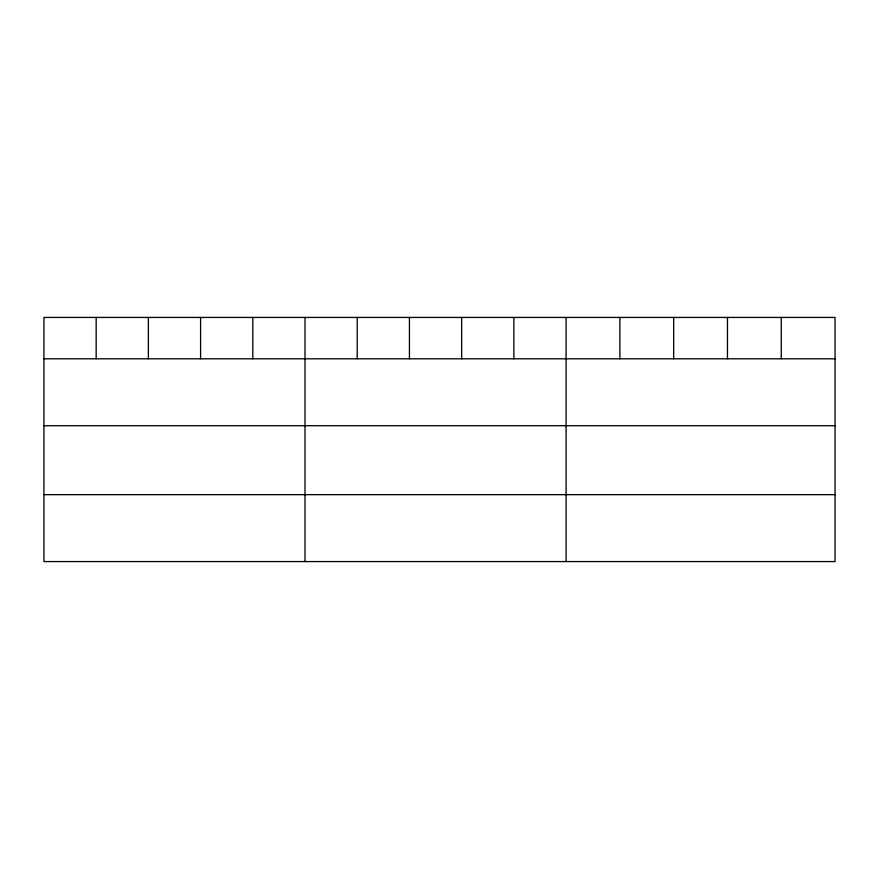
<?xml version="1.0" encoding="UTF-8"?>
<svg xmlns="http://www.w3.org/2000/svg" width="879" height="879" viewBox="0 0 879 879"><rect width="100%" height="100%" fill="white"/><g stroke="black" fill="none" stroke-linecap="round" stroke-linejoin="round"><path stroke-width="1.32" d="M835.05 358.797L835.05 561.571L43.95 561.571L43.95 317.429L835.05 317.429L835.05 358.797L43.95 358.797M43.95 425.711L835.05 425.711M43.95 494.657L835.05 494.657M781.255 317.429L781.255 358.797M727.46 317.429L727.46 358.797M673.666 317.429L673.666 358.797M619.871 317.429L619.871 358.797M566.076 317.429L566.076 561.571M513.863 317.429L513.863 358.797M461.651 317.429L461.651 358.797M409.438 317.429L409.438 358.797M357.226 317.429L357.226 358.797M305.013 317.429L305.013 561.571M252.8 317.429L252.8 358.797M200.588 317.429L200.588 358.797M148.375 317.429L148.375 358.797M96.163 317.429L96.163 358.797"/></g></svg>
